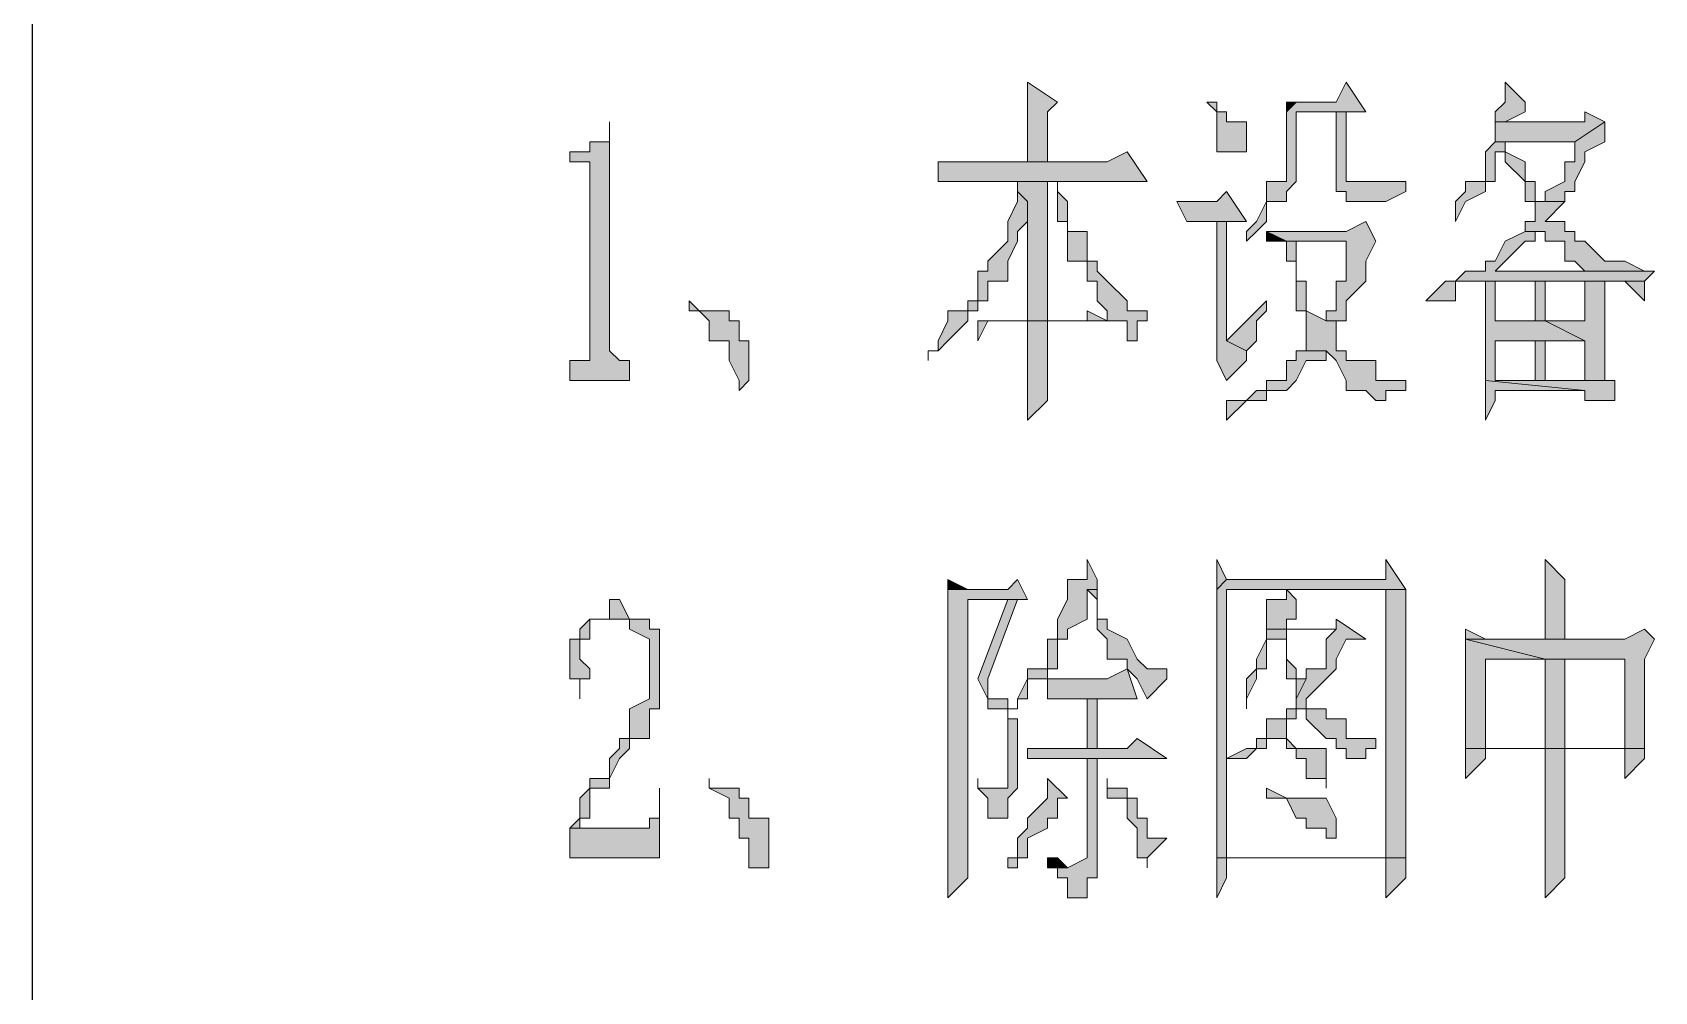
# Model space of a CAD drawing. Header units: millimetres. Extents: x 20 to 821, y 1 to 1134.
# Drawn here: x 557.64 to 586.98, y 605.4 to 622.76 of the extents above; entities that cross this region are included whole.
import ezdxf

# ---------------------------------------------------------------- set-up
doc = ezdxf.new("R2010")
doc.units = ezdxf.units.MM
doc.layers.add('1', color=7, linetype='Continuous')

msp = doc.modelspace()

# ---------------------------------------------------------------- hatches: boundary and pattern name
h = msp.add_hatch(color=0)
h.dxf.hatch_style = 2
h.paths.add_polyline_path([(575.64, 621.861732), (575.64, 620.421732), (576, 620.421732), (576, 621.321732), (576.18, 621.501732)])
h = msp.add_hatch(color=0)
h.dxf.hatch_style = 2
h.paths.add_polyline_path([(581.4, 621.861732), (581.22, 621.501732), (580.5, 621.501732), (580.32, 621.321732), (580.32, 620.061732), (579.96, 620.061732), (579.96, 619.701732), (579.78, 619.341732), (579.6, 619.161732), (579.6, 618.981732), (579.78, 619.161732), (579.96, 619.341732), (579.96, 619.701732), (580.32, 619.701732), (580.32, 619.881732), (580.5, 620.061732), (580.5, 621.321732), (581.22, 621.321732), (581.76, 621.321732)])
h = msp.add_hatch(color=0)
h.dxf.hatch_style = 2
h.paths.add_polyline_path([(584.28, 621.861732), (584.28, 621.501732), (584.1, 621.321732), (584.1, 621.141732), (584.28, 621.141732), (584.64, 621.321732), (584.64, 621.501732)])
h = msp.add_hatch(color=0)
h.dxf.hatch_style = 2
h.paths.add_polyline_path([(578.88, 621.501732), (579.06, 621.321732), (579.06, 620.601732), (579.24, 620.601732), (579.6, 620.601732), (579.6, 620.781732), (579.6, 621.141732), (579.24, 621.141732), (579.24, 621.321732), (579.06, 621.321732), (579.06, 621.501732)])
h = msp.add_hatch(color=0)
h.dxf.hatch_style = 2
h.paths.add_polyline_path([(580.32, 621.501732), (580.32, 621.321732), (580.5, 621.501732)])
h = msp.add_hatch(color=0)
h.dxf.hatch_style = 2
h.paths.add_polyline_path([(568.08, 621.141732), (568.08, 620.781732), (567.72, 620.781732), (567.72, 620.601732), (567.54, 620.601732), (567.36, 620.601732), (567.36, 620.421732), (567.72, 620.421732), (567.72, 620.061732), (567.72, 616.821732), (567.54, 616.821732), (567.36, 616.821732), (567.36, 616.461732), (568.44, 616.461732), (568.44, 616.821732), (568.26, 616.821732), (568.08, 617.001732)])
h = msp.add_hatch(color=0)
h.dxf.hatch_style = 2
h.paths.add_polyline_path([(581.76, 621.321732), (581.22, 621.321732), (581.22, 620.061732), (581.22, 619.881732), (581.4, 619.881732), (581.4, 619.701732), (581.76, 619.701732), (582.12, 619.701732), (582.48, 619.881732), (582.48, 620.061732), (581.76, 620.061732), (581.4, 620.061732), (581.4, 620.421732), (581.4, 621.321732)])
h = msp.add_hatch(color=0)
h.dxf.hatch_style = 2
h.paths.add_polyline_path([(585.72, 621.321732), (585.72, 621.141732), (584.28, 621.141732), (584.1, 621.141732), (584.1, 620.781732), (584.28, 620.781732), (584.28, 620.601732), (584.28, 620.421732), (584.64, 620.061732), (584.64, 619.701732), (584.82, 619.701732), (584.82, 619.341732), (584.64, 619.341732), (584.64, 619.161732), (585, 619.161732), (585, 618.981732), (585.36, 618.981732), (585.36, 618.621732), (585.54, 618.621732), (585.72, 618.441732), (586.08, 618.441732), (585.72, 618.441732), (584.1, 618.441732), (586.98, 618.441732), (586.8, 618.441732), (586.44, 618.621732), (586.08, 618.621732), (585.72, 618.981732), (585.54, 618.981732), (585.54, 619.161732), (585.36, 619.161732), (585.36, 619.341732), (585, 619.341732), (585.36, 619.701732), (584.82, 619.701732), (584.82, 619.881732), (584.82, 620.061732), (584.64, 620.061732), (584.64, 620.421732), (584.28, 620.601732), (584.28, 620.781732), (585.54, 620.781732), (586.08, 621.141732)])
h = msp.add_hatch(color=0)
h.dxf.hatch_style = 2
h.paths.add_polyline_path([(586.08, 621.141732), (585.54, 620.781732), (585.54, 620.421732), (585.36, 620.421732), (585.36, 620.061732), (585, 619.881732), (585, 619.701732), (585.36, 619.701732), (585.36, 619.881732), (585.54, 619.881732), (585.54, 620.061732), (585.72, 620.421732), (585.72, 620.601732), (586.08, 620.781732)])
h = msp.add_hatch(color=0)
h.dxf.hatch_style = 2
h.paths.add_polyline_path([(577.44, 620.601732), (577.08, 620.421732), (574.02, 620.421732), (574.02, 620.061732), (577.8, 620.061732)])
h = msp.add_hatch(color=0)
h.dxf.hatch_style = 2
h.paths.add_polyline_path([(584.1, 620.781732), (583.92, 620.601732), (583.92, 620.061732), (583.56, 620.061732), (583.56, 619.881732), (583.38, 619.701732), (583.38, 619.341732), (583.56, 619.701732), (583.92, 619.881732), (583.92, 620.061732), (584.1, 620.061732), (584.1, 620.601732), (584.28, 620.601732), (584.28, 620.781732)])
h = msp.add_hatch(color=0)
h.dxf.hatch_style = 2
h.paths.add_polyline_path([(576, 620.061732), (575.46, 620.061732), (575.46, 619.881732), (575.64, 619.701732), (575.64, 617.541732), (576, 617.541732)])
h = msp.add_hatch(color=0)
h.dxf.hatch_style = 2
h.paths.add_polyline_path([(576.18, 620.061732), (576.18, 619.341732), (576.36, 619.341732), (576.36, 618.621732), (576.72, 618.621732), (576.72, 618.261732), (576.9, 618.261732), (576.9, 617.901732), (577.08, 617.721732), (577.08, 617.541732), (577.44, 617.541732), (577.44, 617.181732), (577.62, 617.181732), (577.62, 617.541732), (577.8, 617.541732), (577.8, 617.721732), (577.44, 617.721732), (577.44, 617.901732), (577.08, 618.261732), (576.9, 618.441732), (576.9, 618.621732), (576.72, 618.621732), (576.72, 619.161732), (576.36, 619.161732), (576.36, 619.701732), (576.18, 619.881732)])
h = msp.add_hatch(color=0)
h.dxf.hatch_style = 2
h.paths.add_polyline_path([(582.12, 620.061732), (581.76, 620.061732), (582.48, 620.061732)])
h = msp.add_hatch(color=0)
h.dxf.hatch_style = 2
h.paths.add_polyline_path([(575.46, 619.881732), (575.46, 619.701732), (575.28, 619.341732), (575.28, 618.981732), (574.92, 618.621732), (574.92, 618.441732), (574.74, 618.441732), (574.74, 617.901732), (574.56, 617.901732), (574.56, 617.721732), (574.2, 617.721732), (574.2, 617.541732), (574.02, 617.181732), (574.02, 617.001732), (573.84, 617.001732), (573.84, 616.821732), (573.84, 617.001732), (574.02, 617.001732), (574.2, 617.181732), (574.56, 617.541732), (574.56, 617.721732), (574.74, 617.721732), (574.74, 617.901732), (574.92, 617.901732), (574.92, 618.261732), (575.28, 618.261732), (575.28, 618.621732), (575.46, 618.981732), (575.46, 619.161732), (575.64, 619.341732), (575.64, 619.701732)])
h = msp.add_hatch(color=0)
h.dxf.hatch_style = 2
h.paths.add_polyline_path([(579.24, 619.881732), (579.06, 619.701732), (578.34, 619.701732), (578.52, 619.341732), (579.6, 619.341732)])
h = msp.add_hatch(color=0)
h.dxf.hatch_style = 2
h.paths.add_polyline_path([(579.6, 619.341732), (579.06, 619.341732), (579.06, 617.181732), (579.06, 616.821732), (579.24, 616.461732), (579.6, 616.821732), (579.6, 617.001732), (579.24, 617.181732), (579.24, 619.341732)])
h = msp.add_hatch(color=0)
h.dxf.hatch_style = 2
h.paths.add_polyline_path([(581.76, 619.341732), (581.4, 619.161732), (579.96, 619.161732), (580.32, 618.981732), (581.4, 618.981732), (581.4, 618.621732), (581.4, 618.261732), (581.22, 618.261732), (581.22, 617.721732), (581.04, 617.721732), (581.04, 617.541732), (581.22, 617.541732), (581.4, 617.541732), (581.4, 617.721732), (581.4, 617.901732), (581.76, 618.261732), (581.76, 618.441732), (581.76, 618.621732), (581.94, 618.981732)])
h = msp.add_hatch(color=0)
h.dxf.hatch_style = 2
h.paths.add_polyline_path([(579.96, 619.161732), (579.96, 618.981732), (580.32, 618.981732)])
h = msp.add_hatch(color=0)
h.dxf.hatch_style = 2
h.paths.add_polyline_path([(584.64, 619.161732), (584.28, 618.981732), (584.1, 618.621732), (583.92, 618.621732), (583.92, 618.441732), (583.56, 618.441732), (583.38, 618.261732), (583.2, 618.261732), (582.84, 617.901732), (583.38, 617.901732), (583.38, 618.261732), (586.8, 618.261732), (586.98, 618.441732), (584.1, 618.441732), (584.28, 618.621732), (584.64, 618.981732), (584.82, 618.981732), (584.82, 619.161732), (585, 619.161732)])
h = msp.add_hatch(color=0)
h.dxf.hatch_style = 2
h.paths.add_polyline_path([(580.32, 618.981732), (580.32, 618.621732), (580.5, 618.621732), (580.5, 617.721732), (580.68, 617.721732), (580.68, 617.001732), (581.04, 617.001732), (581.22, 616.821732), (581.4, 616.461732), (581.4, 616.281732), (581.76, 616.281732), (581.94, 616.101732), (582.12, 616.101732), (582.12, 616.281732), (582.48, 616.281732), (582.48, 616.461732), (581.94, 616.461732), (581.94, 616.821732), (581.4, 616.821732), (581.4, 617.001732), (581.22, 617.001732), (581.22, 617.181732), (581.22, 617.541732), (581.04, 617.541732), (580.68, 617.721732), (580.68, 618.261732), (580.5, 618.261732), (580.5, 618.981732), (581.4, 618.981732)])
h = msp.add_hatch(color=0)
h.dxf.hatch_style = 2
h.paths.add_polyline_path([(583.92, 618.261732), (583.92, 616.461732), (585.72, 616.281732), (585.72, 616.101732), (586.26, 616.101732), (586.26, 616.461732), (585, 616.461732), (584.1, 616.461732), (584.1, 617.181732), (585.72, 617.181732), (585, 617.541732), (584.1, 617.541732), (584.1, 618.261732), (586.26, 618.261732)])
h = msp.add_hatch(color=0)
h.dxf.hatch_style = 2
h.paths.add_polyline_path([(586.8, 618.261732), (583.92, 618.261732), (586.26, 618.261732), (586.44, 618.261732), (586.8, 617.901732)])
h = msp.add_hatch(color=0)
h.dxf.hatch_style = 2
h.paths.add_polyline_path([(584.82, 618.261732), (584.82, 617.541732), (584.1, 617.541732), (585, 617.541732), (585, 618.261732), (585.72, 618.261732)])
h = msp.add_hatch(color=0)
h.dxf.hatch_style = 2
h.paths.add_polyline_path([(586.26, 618.261732), (584.82, 618.261732), (585.72, 618.261732), (585.72, 617.541732), (585, 617.541732), (585.72, 617.181732), (585.72, 616.461732), (585, 616.461732), (586.26, 616.461732), (586.08, 616.461732), (586.08, 618.261732)])
h = msp.add_hatch(color=0)
h.dxf.hatch_style = 2
h.paths.add_polyline_path([(569.52, 617.901732), (569.52, 617.721732), (569.7, 617.721732), (569.88, 617.541732), (569.88, 617.181732), (570.24, 617.181732), (570.24, 616.821732), (570.42, 616.461732), (570.42, 616.281732), (570.6, 616.461732), (570.6, 617.181732), (570.42, 617.181732), (570.42, 617.541732), (570.24, 617.541732), (570.24, 617.721732), (569.88, 617.721732), (569.7, 617.721732)])
h = msp.add_hatch(color=0)
h.dxf.hatch_style = 2
h.paths.add_polyline_path([(579.96, 617.901732), (579.24, 617.181732), (579.6, 617.001732), (579.78, 617.181732), (579.78, 617.541732), (579.96, 617.721732)])
h = msp.add_hatch(color=0)
h.dxf.hatch_style = 2
h.paths.add_polyline_path([(576.72, 617.721732), (576.72, 617.541732), (576, 617.541732), (574.74, 617.541732), (574.74, 617.181732), (574.92, 617.541732), (577.08, 617.541732)])
h = msp.add_hatch(color=0)
h.dxf.hatch_style = 2
h.paths.add_polyline_path([(576, 617.541732), (575.64, 617.541732), (575.64, 617.181732), (575.64, 615.741732), (576, 616.101732)])
h = msp.add_hatch(color=0)
h.dxf.hatch_style = 2
h.paths.add_polyline_path([(585, 617.181732), (584.82, 617.181732), (584.82, 616.461732), (584.1, 616.461732), (585, 616.461732)])
h = msp.add_hatch(color=0)
h.dxf.hatch_style = 2
h.paths.add_polyline_path([(580.68, 617.001732), (580.5, 617.001732), (580.5, 616.821732), (580.32, 616.821732), (580.32, 616.461732), (579.96, 616.461732), (579.96, 616.281732), (579.78, 616.281732), (579.6, 616.101732), (579.24, 616.101732), (579.24, 615.741732), (579.6, 616.101732), (579.96, 616.101732), (579.96, 616.281732), (580.32, 616.281732), (580.5, 616.461732), (580.68, 616.821732), (581.04, 616.821732), (581.04, 617.001732)])
h = msp.add_hatch(color=0)
h.dxf.hatch_style = 2
h.paths.add_polyline_path([(583.92, 616.461732), (583.92, 615.741732), (584.1, 616.101732), (584.1, 616.281732), (585.72, 616.281732)])
h = msp.add_hatch(color=0)
h.dxf.hatch_style = 2
h.paths.add_polyline_path([(576.72, 613.221732), (576.72, 612.861732), (576.36, 612.861732), (576.36, 612.501732), (576.18, 612.141732), (576.18, 611.781732), (576, 611.781732), (576, 611.241732), (575.64, 611.241732), (575.64, 611.061732), (575.46, 610.701732), (575.46, 610.521732), (575.28, 610.521732), (575.46, 610.521732), (575.46, 610.701732), (575.64, 610.701732), (575.64, 611.061732), (576, 611.061732), (576, 611.241732), (576.18, 611.241732), (576.18, 611.421732), (576.18, 611.781732), (576.36, 611.781732), (576.36, 611.961732), (576.72, 612.141732), (576.72, 612.681732), (576.9, 612.681732), (576.9, 612.861732)])
h = msp.add_hatch(color=0)
h.dxf.hatch_style = 2
h.paths.add_polyline_path([(579.06, 613.221732), (579.06, 612.681732), (579.24, 612.861732)])
h = msp.add_hatch(color=0)
h.dxf.hatch_style = 2
h.paths.add_polyline_path([(582.12, 613.221732), (582.12, 612.861732), (579.24, 612.861732), (579.06, 612.681732), (579.06, 607.821732), (579.24, 607.821732), (579.24, 609.621732), (579.6, 609.621732), (579.24, 609.621732), (579.24, 612.681732), (582.48, 612.681732)])
h = msp.add_hatch(color=0)
h.dxf.hatch_style = 2
h.paths.add_polyline_path([(585, 613.221732), (585, 611.781732), (583.92, 611.781732), (585.36, 611.781732), (585.36, 612.681732), (585.36, 612.861732)])
h = msp.add_hatch(color=0)
h.dxf.hatch_style = 2
h.paths.add_polyline_path([(574.2, 612.861732), (574.2, 612.681732), (574.56, 612.681732)])
h = msp.add_hatch(color=0)
h.dxf.hatch_style = 2
h.paths.add_polyline_path([(575.46, 612.861732), (575.28, 612.681732), (574.2, 612.681732), (574.2, 612.501732), (574.2, 609.261732), (574.2, 607.101732), (574.56, 607.461732), (574.56, 612.501732), (575.28, 612.501732), (575.64, 612.501732)])
h = msp.add_hatch(color=0)
h.dxf.hatch_style = 2
h.paths.add_polyline_path([(576.9, 612.681732), (576.72, 612.681732), (576.9, 612.501732), (576.9, 611.961732), (577.08, 611.781732), (577.08, 611.421732), (577.44, 611.421732), (577.44, 611.241732), (577.62, 611.061732), (577.8, 610.701732), (578.16, 611.061732), (578.16, 611.241732), (577.8, 611.241732), (577.62, 611.421732), (577.44, 611.781732), (577.08, 611.961732), (577.08, 612.141732), (576.9, 612.141732)])
h = msp.add_hatch(color=0)
h.dxf.hatch_style = 2
h.paths.add_polyline_path([(582.48, 612.681732), (582.12, 612.681732), (582.12, 607.821732), (579.06, 607.821732), (579.06, 607.641732), (579.06, 607.101732), (579.24, 607.461732), (579.24, 607.821732), (582.12, 607.821732), (582.48, 607.821732), (582.48, 608.181732)])
h = msp.add_hatch(color=0)
h.dxf.hatch_style = 2
h.paths.add_polyline_path([(580.32, 612.681732), (580.32, 612.501732), (579.96, 612.501732), (579.96, 611.961732), (580.32, 611.961732), (580.32, 612.141732), (580.5, 612.141732), (580.5, 612.501732)])
h = msp.add_hatch(color=0)
h.dxf.hatch_style = 2
h.paths.add_polyline_path([(568.26, 612.501732), (568.08, 612.501732), (568.08, 612.141732), (567.72, 612.141732), (568.26, 612.141732), (568.44, 612.141732), (568.44, 611.961732), (568.8, 611.781732), (568.8, 610.701732), (568.44, 610.521732), (568.44, 610.341732), (568.44, 609.981732), (568.26, 609.981732), (568.26, 609.801732), (568.08, 609.621732), (568.08, 609.261732), (567.72, 609.261732), (567.72, 609.081732), (567.54, 608.901732), (567.54, 608.541732), (567.36, 608.361732), (567.54, 608.361732), (567.54, 608.541732), (567.72, 608.541732), (567.72, 608.901732), (567.72, 609.081732), (568.08, 609.081732), (568.08, 609.261732), (568.26, 609.621732), (568.44, 609.801732), (568.44, 609.981732), (568.8, 609.981732), (568.8, 610.521732), (568.98, 610.521732), (568.98, 611.961732), (568.8, 611.961732), (568.8, 612.141732), (568.44, 612.141732)])
h = msp.add_hatch(color=0)
h.dxf.hatch_style = 2
h.paths.add_polyline_path([(575.64, 612.501732), (575.28, 612.501732), (574.74, 611.061732), (574.92, 610.701732), (574.92, 610.521732), (575.28, 610.521732), (575.28, 609.081732), (574.92, 609.081732), (574.74, 609.081732), (574.92, 608.901732), (574.92, 608.541732), (575.28, 608.541732), (575.28, 608.901732), (575.46, 609.081732), (575.46, 610.341732), (575.28, 610.341732), (575.28, 610.701732), (574.92, 610.701732), (574.92, 611.061732), (575.46, 612.501732)])
h = msp.add_hatch(color=0)
h.dxf.hatch_style = 2
h.paths.add_polyline_path([(567.72, 612.141732), (567.54, 611.961732), (567.54, 611.781732), (567.36, 611.781732), (567.36, 611.061732), (567.54, 611.061732), (567.54, 610.701732), (567.54, 611.061732), (567.72, 611.061732), (567.72, 611.241732), (567.54, 611.421732), (567.54, 611.781732), (567.72, 611.781732), (567.72, 611.961732), (567.72, 612.141732), (568.08, 612.141732), (568.26, 612.141732)])
h = msp.add_hatch(color=0)
h.dxf.hatch_style = 2
h.paths.add_polyline_path([(581.22, 612.141732), (581.22, 611.961732), (580.32, 611.961732), (579.96, 611.961732), (581.22, 611.961732), (581.04, 611.781732), (581.04, 611.241732), (580.68, 611.241732), (580.68, 611.061732), (580.5, 610.701732), (580.5, 610.521732), (580.32, 610.521732), (580.32, 610.341732), (579.96, 610.341732), (579.96, 609.981732), (579.78, 609.981732), (579.78, 609.801732), (579.6, 609.801732), (579.24, 609.621732), (579.6, 609.621732), (579.78, 609.801732), (579.96, 609.801732), (579.96, 609.981732), (580.32, 609.981732), (580.32, 610.341732), (580.5, 610.341732), (580.5, 610.521732), (581.04, 610.521732), (580.68, 610.521732), (580.68, 610.701732), (581.04, 611.061732), (581.22, 611.241732), (581.22, 611.421732), (581.4, 611.781732), (581.76, 611.781732)])
h = msp.add_hatch(color=0)
h.dxf.hatch_style = 2
h.paths.add_polyline_path([(579.96, 611.961732), (579.96, 611.781732), (579.78, 611.421732), (579.78, 611.241732), (579.6, 611.061732), (579.6, 610.521732), (579.6, 610.701732), (579.78, 611.061732), (579.78, 611.241732), (579.96, 611.241732), (579.96, 611.781732), (580.32, 611.781732), (580.32, 611.961732), (581.22, 611.961732)])
h = msp.add_hatch(color=0)
h.dxf.hatch_style = 2
h.paths.add_polyline_path([(580.32, 611.781732), (579.96, 611.781732), (580.32, 611.781732), (580.32, 611.061732), (580.5, 611.061732), (580.5, 610.701732), (580.68, 611.061732), (580.5, 611.061732), (580.5, 611.241732), (580.32, 611.421732)])
h = msp.add_hatch(color=0)
h.dxf.hatch_style = 2
h.paths.add_polyline_path([(583.56, 611.961732), (583.56, 611.781732), (585.36, 611.781732), (583.92, 611.781732)])
h = msp.add_hatch(color=0)
h.dxf.hatch_style = 2
h.paths.add_polyline_path([(586.8, 611.961732), (586.44, 611.781732), (583.56, 611.781732), (585, 611.421732), (586.44, 611.421732), (586.44, 609.801732), (585.36, 609.801732), (586.8, 609.801732), (586.8, 611.421732), (586.98, 611.781732)])
h = msp.add_hatch(color=0)
h.dxf.hatch_style = 2
h.paths.add_polyline_path([(583.56, 611.781732), (583.56, 609.801732), (586.44, 609.801732), (586.44, 609.261732), (586.8, 609.621732), (586.8, 609.801732), (585.36, 609.801732), (583.92, 609.801732), (583.92, 611.421732), (585, 611.421732)])
h = msp.add_hatch(color=0)
h.dxf.hatch_style = 2
h.paths.add_polyline_path([(577.44, 611.241732), (577.08, 611.061732), (576, 611.061732), (576, 610.701732), (577.62, 610.701732)])
h = msp.add_hatch(color=0)
h.dxf.hatch_style = 2
h.paths.add_polyline_path([(585, 611.421732), (585, 609.801732), (583.92, 609.801732), (585.36, 609.801732), (585.36, 611.421732), (586.44, 611.421732)])
h = msp.add_hatch(color=0)
h.dxf.hatch_style = 2
h.paths.add_polyline_path([(576.72, 609.801732), (576.9, 609.801732), (576.9, 610.701732), (576.72, 610.701732)])
h = msp.add_hatch(color=0)
h.dxf.hatch_style = 2
h.paths.add_polyline_path([(581.04, 610.521732), (580.68, 610.521732), (580.68, 610.341732), (581.04, 609.981732), (581.22, 609.981732), (581.22, 609.801732), (581.4, 609.801732), (581.4, 609.621732), (581.76, 609.621732), (581.76, 609.801732), (581.94, 609.801732), (581.94, 609.981732), (581.4, 609.981732), (581.4, 610.341732), (581.22, 610.341732), (581.04, 610.341732)])
h = msp.add_hatch(color=0)
h.dxf.hatch_style = 2
h.paths.add_polyline_path([(577.62, 609.981732), (577.44, 609.801732), (575.64, 609.801732), (575.64, 609.621732), (578.16, 609.621732)])
h = msp.add_hatch(color=0)
h.dxf.hatch_style = 2
h.paths.add_polyline_path([(580.32, 609.981732), (580.32, 609.801732), (580.5, 609.801732), (580.5, 609.621732), (580.68, 609.621732), (580.68, 609.261732), (581.04, 609.261732), (581.04, 609.081732), (581.04, 609.261732), (581.04, 609.801732), (580.68, 609.801732), (580.5, 609.801732)])
h = msp.add_hatch(color=0)
h.dxf.hatch_style = 2
h.paths.add_polyline_path([(583.56, 609.801732), (583.56, 609.261732), (583.92, 609.621732), (583.92, 609.801732), (585, 609.801732), (586.44, 609.801732)])
h = msp.add_hatch(color=0)
h.dxf.hatch_style = 2
h.paths.add_polyline_path([(585.36, 609.801732), (585, 609.801732), (585, 609.621732), (585, 607.101732), (585.36, 607.461732), (585.36, 607.641732), (585.36, 607.821732)])
h = msp.add_hatch(color=0)
h.dxf.hatch_style = 2
h.paths.add_polyline_path([(576.9, 609.621732), (576.72, 609.621732), (576.72, 607.821732), (576.36, 607.641732), (576, 607.641732), (576.18, 607.641732), (576.18, 607.461732), (576.36, 607.461732), (576.36, 607.101732), (576.72, 607.101732), (576.72, 607.461732), (576.9, 607.461732)])
h = msp.add_hatch(color=0)
h.dxf.hatch_style = 2
h.paths.add_polyline_path([(569.88, 609.261732), (569.88, 609.081732), (570.24, 608.901732), (570.24, 608.541732), (570.42, 608.541732), (570.42, 608.181732), (570.6, 608.181732), (570.6, 607.641732), (570.96, 607.641732), (570.96, 608.541732), (570.6, 608.541732), (570.6, 608.901732), (570.42, 608.901732), (570.42, 609.081732), (569.88, 609.081732)])
h = msp.add_hatch(color=0)
h.dxf.hatch_style = 2
h.paths.add_polyline_path([(574.74, 609.261732), (574.74, 609.081732), (574.92, 609.081732), (574.74, 609.081732)])
h = msp.add_hatch(color=0)
h.dxf.hatch_style = 2
h.paths.add_polyline_path([(576, 609.261732), (576, 608.901732), (575.64, 608.541732), (575.64, 608.361732), (575.46, 608.181732), (575.46, 607.821732), (575.28, 607.821732), (575.28, 607.641732), (575.46, 607.641732), (575.46, 607.821732), (575.64, 607.821732), (575.64, 608.181732), (576, 608.361732), (576, 608.541732), (576.18, 608.541732), (576.18, 608.901732), (576.36, 608.901732)])
h = msp.add_hatch(color=0)
h.dxf.hatch_style = 2
h.paths.add_polyline_path([(577.08, 609.261732), (577.08, 608.901732), (577.44, 608.901732), (577.44, 608.541732), (577.62, 608.361732), (577.62, 607.821732), (577.8, 607.821732), (577.8, 607.641732), (577.8, 607.821732), (578.16, 608.181732), (577.8, 608.181732), (577.8, 608.361732), (577.8, 608.541732), (577.62, 608.541732), (577.62, 608.901732), (577.44, 608.901732), (577.44, 609.081732), (577.08, 609.081732)])
h = msp.add_hatch(color=0)
h.dxf.hatch_style = 2
h.paths.add_polyline_path([(568.98, 609.081732), (568.98, 608.541732), (568.8, 608.541732), (568.8, 608.361732), (568.44, 608.361732), (567.36, 608.361732), (567.36, 607.821732), (568.98, 607.821732)])
h = msp.add_hatch(color=0)
h.dxf.hatch_style = 2
h.paths.add_polyline_path([(579.96, 609.081732), (579.96, 608.901732), (580.32, 608.901732), (580.5, 608.541732), (580.68, 608.541732), (580.68, 608.361732), (581.04, 608.361732), (581.04, 608.181732), (581.22, 608.181732), (581.22, 608.361732), (581.22, 608.541732), (581.04, 608.901732), (580.32, 608.901732)])
h = msp.add_hatch(color=0)
h.dxf.hatch_style = 2
h.paths.add_polyline_path([(576, 607.821732), (576, 607.641732), (576.36, 607.641732), (576.18, 607.821732)])
h = msp.add_hatch(color=0)
h.dxf.hatch_style = 2
h.paths.add_polyline_path([(582.48, 607.821732), (582.12, 607.821732), (582.12, 607.101732), (582.48, 607.461732)])

# ---------------------------------------------------------------- linework, layer by layer
at = {"layer": '1', "color": 0, "lineweight": 25}
msp.add_lwpolyline([(557.64, 0.501732), (557.64, 1133.601732)], dxfattribs=at)
at = {"layer": '1', "color": 0, "lineweight": 5}
for points in [[(575.64, 621.861732), (575.64, 620.421732), (576, 620.421732), (576, 621.321732), (576.18, 621.501732), (575.64, 621.861732)], [(581.4, 621.861732), (581.22, 621.501732), (580.5, 621.501732), (580.32, 621.321732), (580.32, 620.061732), (579.96, 620.061732), (579.96, 619.701732), (579.78, 619.341732), (579.6, 619.161732), (579.6, 618.981732), (579.6, 618.981732), (579.78, 619.161732), (579.96, 619.341732), (579.96, 619.701732), (580.32, 619.701732), (580.32, 619.881732), (580.5, 620.061732), (580.5, 621.321732), (581.22, 621.321732), (581.76, 621.321732), (581.4, 621.861732)], [(584.28, 621.861732), (584.28, 621.501732), (584.1, 621.321732), (584.1, 621.141732), (584.28, 621.141732), (584.64, 621.321732), (584.64, 621.501732), (584.28, 621.861732)], [(578.88, 621.501732), (579.06, 621.321732), (579.06, 620.601732), (579.24, 620.601732), (579.6, 620.601732), (579.6, 620.781732), (579.6, 621.141732), (579.24, 621.141732), (579.24, 621.321732), (579.06, 621.321732), (579.06, 621.501732), (578.88, 621.501732)], [(580.32, 621.501732), (580.32, 621.321732), (580.5, 621.501732), (580.32, 621.501732)], [(568.08, 621.141732), (568.08, 620.781732), (567.72, 620.781732), (567.72, 620.601732), (567.54, 620.601732), (567.36, 620.601732), (567.36, 620.421732), (567.72, 620.421732), (567.72, 620.061732), (567.72, 616.821732), (567.54, 616.821732), (567.36, 616.821732), (567.36, 616.461732), (568.44, 616.461732), (568.44, 616.821732), (568.26, 616.821732), (568.08, 617.001732), (568.08, 621.141732)], [(581.76, 621.321732), (581.22, 621.321732), (581.22, 620.061732), (581.22, 619.881732), (581.4, 619.881732), (581.4, 619.701732), (581.76, 619.701732), (582.12, 619.701732), (582.48, 619.881732), (582.48, 620.061732), (581.76, 620.061732), (581.4, 620.061732), (581.4, 620.421732), (581.4, 621.321732), (581.76, 621.321732)], [(585.72, 621.321732), (585.72, 621.141732), (584.28, 621.141732), (584.1, 621.141732), (584.1, 620.781732), (584.28, 620.781732), (584.28, 620.601732), (584.28, 620.421732), (584.64, 620.061732), (584.64, 619.701732), (584.82, 619.701732), (584.82, 619.341732), (584.64, 619.341732), (584.64, 619.161732), (585, 619.161732), (585, 618.981732), (585.36, 618.981732), (585.36, 618.621732), (585.54, 618.621732), (585.72, 618.441732), (586.08, 618.441732), (585.72, 618.441732), (584.1, 618.441732), (586.98, 618.441732), (586.8, 618.441732), (586.44, 618.621732), (586.08, 618.621732), (585.72, 618.981732), (585.54, 618.981732), (585.54, 619.161732), (585.36, 619.161732), (585.36, 619.341732), (585, 619.341732), (585.36, 619.701732), (584.82, 619.701732), (584.82, 619.881732), (584.82, 620.061732), (584.64, 620.061732), (584.64, 620.421732), (584.28, 620.601732), (584.28, 620.781732), (585.54, 620.781732), (586.08, 621.141732), (585.72, 621.321732)], [(586.08, 621.141732), (585.54, 620.781732), (585.54, 620.421732), (585.36, 620.421732), (585.36, 620.061732), (585, 619.881732), (585, 619.701732), (585.36, 619.701732), (585.36, 619.881732), (585.54, 619.881732), (585.54, 620.061732), (585.72, 620.421732), (585.72, 620.601732), (586.08, 620.781732), (586.08, 621.141732)], [(577.44, 620.601732), (577.08, 620.421732), (574.02, 620.421732), (574.02, 620.061732), (577.8, 620.061732), (577.44, 620.601732)], [(584.1, 620.781732), (583.92, 620.601732), (583.92, 620.061732), (583.56, 620.061732), (583.56, 619.881732), (583.38, 619.701732), (583.38, 619.341732), (583.56, 619.701732), (583.92, 619.881732), (583.92, 620.061732), (584.1, 620.061732), (584.1, 620.601732), (584.28, 620.601732), (584.28, 620.781732), (584.1, 620.781732)], [(576, 620.061732), (575.46, 620.061732), (575.46, 619.881732), (575.64, 619.701732), (575.64, 617.541732), (576, 617.541732), (576, 620.061732)], [(576.18, 620.061732), (576.18, 619.341732), (576.36, 619.341732), (576.36, 618.621732), (576.72, 618.621732), (576.72, 618.261732), (576.9, 618.261732), (576.9, 617.901732), (577.08, 617.721732), (577.08, 617.541732), (577.44, 617.541732), (577.44, 617.181732), (577.62, 617.181732), (577.62, 617.541732), (577.8, 617.541732), (577.8, 617.721732), (577.44, 617.721732), (577.44, 617.901732), (577.08, 618.261732), (576.9, 618.441732), (576.9, 618.621732), (576.72, 618.621732), (576.72, 619.161732), (576.36, 619.161732), (576.36, 619.701732), (576.18, 619.881732), (576.18, 620.061732)], [(582.12, 620.061732), (581.76, 620.061732), (582.48, 620.061732), (582.12, 620.061732)], [(575.46, 619.881732), (575.46, 619.701732), (575.28, 619.341732), (575.28, 618.981732), (574.92, 618.621732), (574.92, 618.441732), (574.74, 618.441732), (574.74, 617.901732), (574.56, 617.901732), (574.56, 617.721732), (574.2, 617.721732), (574.2, 617.541732), (574.02, 617.181732), (574.02, 617.001732), (573.84, 617.001732), (573.84, 616.821732), (573.84, 617.001732), (574.02, 617.001732), (574.2, 617.181732), (574.56, 617.541732), (574.56, 617.721732), (574.74, 617.721732), (574.74, 617.901732), (574.92, 617.901732), (574.92, 618.261732), (575.28, 618.261732), (575.28, 618.621732), (575.46, 618.981732), (575.46, 619.161732), (575.64, 619.341732), (575.64, 619.701732), (575.46, 619.881732)], [(579.24, 619.881732), (579.06, 619.701732), (578.34, 619.701732), (578.52, 619.341732), (579.6, 619.341732), (579.24, 619.881732)], [(579.6, 619.341732), (579.06, 619.341732), (579.06, 617.181732), (579.06, 616.821732), (579.24, 616.461732), (579.6, 616.821732), (579.6, 617.001732), (579.24, 617.181732), (579.24, 619.341732), (579.6, 619.341732)], [(581.76, 619.341732), (581.4, 619.161732), (579.96, 619.161732), (580.32, 618.981732), (581.4, 618.981732), (581.4, 618.621732), (581.4, 618.261732), (581.22, 618.261732), (581.22, 617.721732), (581.04, 617.721732), (581.04, 617.541732), (581.22, 617.541732), (581.4, 617.541732), (581.4, 617.721732), (581.4, 617.901732), (581.76, 618.261732), (581.76, 618.441732), (581.76, 618.621732), (581.94, 618.981732), (581.76, 619.341732)], [(579.96, 619.161732), (579.96, 618.981732), (580.32, 618.981732), (579.96, 619.161732)], [(584.64, 619.161732), (584.28, 618.981732), (584.1, 618.621732), (583.92, 618.621732), (583.92, 618.441732), (583.56, 618.441732), (583.38, 618.261732), (583.2, 618.261732), (582.84, 617.901732), (583.38, 617.901732), (583.38, 618.261732), (586.8, 618.261732), (586.98, 618.441732), (584.1, 618.441732), (584.28, 618.621732), (584.64, 618.981732), (584.82, 618.981732), (584.82, 619.161732), (585, 619.161732), (584.64, 619.161732)], [(580.32, 618.981732), (580.32, 618.621732), (580.5, 618.621732), (580.5, 617.721732), (580.68, 617.721732), (580.68, 617.001732), (581.04, 617.001732), (581.22, 616.821732), (581.4, 616.461732), (581.4, 616.281732), (581.76, 616.281732), (581.94, 616.101732), (582.12, 616.101732), (582.12, 616.281732), (582.48, 616.281732), (582.48, 616.461732), (581.94, 616.461732), (581.94, 616.821732), (581.4, 616.821732), (581.4, 617.001732), (581.22, 617.001732), (581.22, 617.181732), (581.22, 617.541732), (581.04, 617.541732), (580.68, 617.721732), (580.68, 618.261732), (580.5, 618.261732), (580.5, 618.981732), (581.4, 618.981732), (580.32, 618.981732)], [(583.92, 618.261732), (583.92, 616.461732), (585.72, 616.281732), (585.72, 616.101732), (586.26, 616.101732), (586.26, 616.461732), (585, 616.461732), (584.1, 616.461732), (584.1, 617.181732), (585.72, 617.181732), (585, 617.541732), (584.1, 617.541732), (584.1, 618.261732), (586.26, 618.261732), (583.92, 618.261732)], [(586.8, 618.261732), (583.92, 618.261732), (586.26, 618.261732), (586.44, 618.261732), (586.8, 617.901732), (586.8, 618.261732)], [(584.82, 618.261732), (584.82, 617.541732), (584.1, 617.541732), (585, 617.541732), (585, 618.261732), (585.72, 618.261732), (584.82, 618.261732)], [(586.26, 618.261732), (584.82, 618.261732), (585.72, 618.261732), (585.72, 617.541732), (585, 617.541732), (585.72, 617.181732), (585.72, 616.461732), (585, 616.461732), (586.26, 616.461732), (586.08, 616.461732), (586.08, 618.261732), (586.26, 618.261732)], [(569.52, 617.901732), (569.52, 617.721732), (569.7, 617.721732), (569.88, 617.541732), (569.88, 617.181732), (570.24, 617.181732), (570.24, 616.821732), (570.42, 616.461732), (570.42, 616.281732), (570.6, 616.461732), (570.6, 617.181732), (570.42, 617.181732), (570.42, 617.181732), (570.42, 617.541732), (570.24, 617.541732), (570.24, 617.721732), (569.88, 617.721732), (569.7, 617.721732), (569.52, 617.901732)], [(579.96, 617.901732), (579.24, 617.181732), (579.6, 617.001732), (579.78, 617.181732), (579.78, 617.541732), (579.96, 617.721732), (579.96, 617.901732)], [(576.72, 617.721732), (576.72, 617.541732), (576, 617.541732), (574.74, 617.541732), (574.74, 617.181732), (574.92, 617.541732), (577.08, 617.541732), (576.72, 617.721732)], [(576, 617.541732), (575.64, 617.541732), (575.64, 617.181732), (575.64, 615.741732), (576, 616.101732), (576, 617.541732)], [(585, 617.181732), (584.82, 617.181732), (584.82, 616.461732), (584.1, 616.461732), (585, 616.461732), (585, 617.181732)], [(580.68, 617.001732), (580.5, 617.001732), (580.5, 616.821732), (580.32, 616.821732), (580.32, 616.461732), (579.96, 616.461732), (579.96, 616.281732), (579.78, 616.281732), (579.6, 616.101732), (579.24, 616.101732), (579.24, 615.741732), (579.6, 616.101732), (579.96, 616.101732), (579.96, 616.281732), (580.32, 616.281732), (580.5, 616.461732), (580.68, 616.821732), (581.04, 616.821732), (581.04, 617.001732), (580.68, 617.001732)], [(583.92, 616.461732), (583.92, 615.741732), (584.1, 616.101732), (584.1, 616.281732), (585.72, 616.281732), (583.92, 616.461732)], [(576.72, 613.221732), (576.72, 612.861732), (576.36, 612.861732), (576.36, 612.501732), (576.18, 612.141732), (576.18, 611.781732), (576, 611.781732), (576, 611.241732), (575.64, 611.241732), (575.64, 611.061732), (575.46, 610.701732), (575.46, 610.521732), (575.28, 610.521732), (575.46, 610.521732), (575.46, 610.701732), (575.64, 610.701732), (575.64, 611.061732), (576, 611.061732), (576, 611.241732), (576.18, 611.241732), (576.18, 611.421732), (576.18, 611.781732), (576.36, 611.781732), (576.36, 611.961732), (576.72, 612.141732), (576.72, 612.681732), (576.9, 612.681732), (576.9, 612.861732), (576.72, 613.221732)], [(579.06, 613.221732), (579.06, 612.681732), (579.24, 612.861732), (579.06, 613.221732)], [(582.12, 613.221732), (582.12, 612.861732), (579.24, 612.861732), (579.06, 612.681732), (579.06, 607.821732), (579.24, 607.821732), (579.24, 609.621732), (579.6, 609.621732), (579.24, 609.621732), (579.24, 612.681732), (582.48, 612.681732), (582.12, 613.221732)], [(585, 613.221732), (585, 611.781732), (583.92, 611.781732), (585.36, 611.781732), (585.36, 612.681732), (585.36, 612.861732), (585, 613.221732)], [(574.2, 612.861732), (574.2, 612.681732), (574.56, 612.681732), (574.2, 612.861732)], [(575.46, 612.861732), (575.28, 612.681732), (574.2, 612.681732), (574.2, 612.501732), (574.2, 609.261732), (574.2, 609.261732), (574.2, 607.101732), (574.56, 607.461732), (574.56, 612.501732), (575.28, 612.501732), (575.64, 612.501732), (575.46, 612.861732)], [(576.9, 612.681732), (576.72, 612.681732), (576.9, 612.501732), (576.9, 611.961732), (577.08, 611.781732), (577.08, 611.421732), (577.44, 611.421732), (577.44, 611.241732), (577.62, 611.061732), (577.8, 610.701732), (578.16, 611.061732), (578.16, 611.061732), (578.16, 611.241732), (577.8, 611.241732), (577.62, 611.421732), (577.44, 611.781732), (577.08, 611.961732), (577.08, 612.141732), (576.9, 612.141732), (576.9, 612.681732)], [(582.48, 612.681732), (582.12, 612.681732), (582.12, 607.821732), (579.06, 607.821732), (579.06, 607.641732), (579.06, 607.101732), (579.24, 607.461732), (579.24, 607.821732), (582.12, 607.821732), (582.48, 607.821732), (582.48, 608.181732), (582.48, 612.681732)], [(580.32, 612.681732), (580.32, 612.501732), (579.96, 612.501732), (579.96, 611.961732), (580.32, 611.961732), (580.32, 612.141732), (580.5, 612.141732), (580.5, 612.501732), (580.32, 612.681732)], [(568.26, 612.501732), (568.08, 612.501732), (568.08, 612.141732), (567.72, 612.141732), (568.26, 612.141732), (568.44, 612.141732), (568.44, 611.961732), (568.8, 611.781732), (568.8, 610.701732), (568.44, 610.521732), (568.44, 610.341732), (568.44, 609.981732), (568.26, 609.981732), (568.26, 609.801732), (568.08, 609.621732), (568.08, 609.261732), (567.72, 609.261732), (567.72, 609.081732), (567.54, 608.901732), (567.54, 608.541732), (567.36, 608.361732), (567.54, 608.361732), (567.54, 608.541732), (567.72, 608.541732), (567.72, 608.901732), (567.72, 609.081732), (568.08, 609.081732), (568.08, 609.261732), (568.26, 609.621732), (568.44, 609.801732), (568.44, 609.981732), (568.8, 609.981732), (568.8, 610.521732), (568.98, 610.521732), (568.98, 611.961732), (568.8, 611.961732), (568.8, 612.141732), (568.44, 612.141732), (568.26, 612.501732)], [(575.64, 612.501732), (575.28, 612.501732), (574.74, 611.061732), (574.92, 610.701732), (574.92, 610.521732), (575.28, 610.521732), (575.28, 609.081732), (574.92, 609.081732), (574.74, 609.081732), (574.92, 608.901732), (574.92, 608.541732), (575.28, 608.541732), (575.28, 608.901732), (575.46, 609.081732), (575.46, 610.341732), (575.28, 610.341732), (575.28, 610.701732), (574.92, 610.701732), (574.92, 611.061732), (575.46, 612.501732), (575.64, 612.501732)], [(567.72, 612.141732), (567.54, 611.961732), (567.54, 611.781732), (567.36, 611.781732), (567.36, 611.061732), (567.54, 611.061732), (567.54, 610.701732), (567.54, 611.061732), (567.72, 611.061732), (567.72, 611.241732), (567.54, 611.421732), (567.54, 611.781732), (567.72, 611.781732), (567.72, 611.961732), (567.72, 612.141732), (568.08, 612.141732), (568.26, 612.141732), (567.72, 612.141732)], [(581.22, 612.141732), (581.22, 611.961732), (580.32, 611.961732), (579.96, 611.961732), (581.22, 611.961732), (581.04, 611.781732), (581.04, 611.241732), (580.68, 611.241732), (580.68, 611.061732), (580.5, 610.701732), (580.5, 610.521732), (580.32, 610.521732), (580.32, 610.341732), (579.96, 610.341732), (579.96, 609.981732), (579.78, 609.981732), (579.78, 609.801732), (579.6, 609.801732), (579.24, 609.621732), (579.6, 609.621732), (579.78, 609.801732), (579.96, 609.801732), (579.96, 609.981732), (580.32, 609.981732), (580.32, 610.341732), (580.5, 610.341732), (580.5, 610.521732), (581.04, 610.521732), (580.68, 610.521732), (580.68, 610.701732), (581.04, 611.061732), (581.22, 611.241732), (581.22, 611.421732), (581.4, 611.781732), (581.76, 611.781732), (581.22, 612.141732)], [(579.96, 611.961732), (579.96, 611.781732), (579.78, 611.421732), (579.78, 611.241732), (579.6, 611.061732), (579.6, 610.521732), (579.6, 610.701732), (579.78, 611.061732), (579.78, 611.241732), (579.96, 611.241732), (579.96, 611.781732), (580.32, 611.781732), (580.32, 611.961732), (580.32, 611.961732), (581.22, 611.961732), (579.96, 611.961732)], [(580.32, 611.781732), (579.96, 611.781732), (580.32, 611.781732), (580.32, 611.061732), (580.5, 611.061732), (580.5, 610.701732), (580.68, 611.061732), (580.5, 611.061732), (580.5, 611.241732), (580.32, 611.421732), (580.32, 611.781732)], [(583.56, 611.961732), (583.56, 611.781732), (585.36, 611.781732), (583.92, 611.781732), (583.56, 611.961732)], [(586.8, 611.961732), (586.44, 611.781732), (583.56, 611.781732), (585, 611.421732), (586.44, 611.421732), (586.44, 609.801732), (585.36, 609.801732), (586.8, 609.801732), (586.8, 611.421732), (586.98, 611.781732), (586.8, 611.961732)], [(583.56, 611.781732), (583.56, 609.801732), (586.44, 609.801732), (586.44, 609.261732), (586.8, 609.621732), (586.8, 609.801732), (585.36, 609.801732), (583.92, 609.801732), (583.92, 611.421732), (585, 611.421732), (583.56, 611.781732)], [(577.44, 611.241732), (577.08, 611.061732), (576, 611.061732), (576, 610.701732), (577.62, 610.701732), (577.44, 611.241732)], [(585, 611.421732), (585, 609.801732), (583.92, 609.801732), (585.36, 609.801732), (585.36, 611.421732), (586.44, 611.421732), (585, 611.421732)], [(576.72, 609.801732), (576.9, 609.801732), (576.9, 610.701732), (576.72, 610.701732), (576.72, 609.801732)], [(581.04, 610.521732), (580.68, 610.521732), (580.68, 610.341732), (581.04, 609.981732), (581.22, 609.981732), (581.22, 609.801732), (581.4, 609.801732), (581.4, 609.621732), (581.76, 609.621732), (581.76, 609.801732), (581.94, 609.801732), (581.94, 609.981732), (581.4, 609.981732), (581.4, 609.981732), (581.4, 610.341732), (581.22, 610.341732), (581.04, 610.341732), (581.04, 610.521732)], [(577.62, 609.981732), (577.44, 609.801732), (575.64, 609.801732), (575.64, 609.621732), (578.16, 609.621732), (577.62, 609.981732)], [(580.32, 609.981732), (580.32, 609.801732), (580.5, 609.801732), (580.5, 609.621732), (580.68, 609.621732), (580.68, 609.261732), (581.04, 609.261732), (581.04, 609.081732), (581.04, 609.261732), (581.04, 609.801732), (580.68, 609.801732), (580.5, 609.801732), (580.32, 609.981732)], [(583.56, 609.801732), (583.56, 609.261732), (583.92, 609.621732), (583.92, 609.801732), (585, 609.801732), (586.44, 609.801732), (583.56, 609.801732)], [(585.36, 609.801732), (585, 609.801732), (585, 609.621732), (585, 607.101732), (585.36, 607.461732), (585.36, 607.641732), (585.36, 607.821732), (585.36, 609.801732)], [(576.9, 609.621732), (576.72, 609.621732), (576.72, 607.821732), (576.36, 607.641732), (576, 607.641732), (576.18, 607.641732), (576.18, 607.461732), (576.36, 607.461732), (576.36, 607.101732), (576.72, 607.101732), (576.72, 607.461732), (576.9, 607.461732), (576.9, 609.621732)], [(569.88, 609.261732), (569.88, 609.081732), (570.24, 608.901732), (570.24, 608.541732), (570.42, 608.541732), (570.42, 608.181732), (570.6, 608.181732), (570.6, 607.641732), (570.96, 607.641732), (570.96, 608.541732), (570.96, 608.541732), (570.6, 608.541732), (570.6, 608.901732), (570.42, 608.901732), (570.42, 609.081732), (569.88, 609.081732), (569.88, 609.261732)], [(574.74, 609.261732), (574.74, 609.081732), (574.92, 609.081732), (574.74, 609.081732), (574.74, 609.261732)], [(576, 609.261732), (576, 608.901732), (575.64, 608.541732), (575.64, 608.361732), (575.46, 608.181732), (575.46, 607.821732), (575.28, 607.821732), (575.28, 607.641732), (575.46, 607.641732), (575.46, 607.821732), (575.64, 607.821732), (575.64, 608.181732), (576, 608.361732), (576, 608.361732), (576, 608.541732), (576.18, 608.541732), (576.18, 608.901732), (576.36, 608.901732), (576, 609.261732)], [(577.08, 609.261732), (577.08, 608.901732), (577.44, 608.901732), (577.44, 608.541732), (577.62, 608.361732), (577.62, 607.821732), (577.8, 607.821732), (577.8, 607.641732), (577.8, 607.821732), (578.16, 608.181732), (577.8, 608.181732), (577.8, 608.361732), (577.8, 608.541732), (577.8, 608.541732), (577.62, 608.541732), (577.62, 608.901732), (577.44, 608.901732), (577.44, 609.081732), (577.08, 609.081732), (577.08, 609.261732)], [(568.98, 609.081732), (568.98, 608.541732), (568.8, 608.541732), (568.8, 608.361732), (568.44, 608.361732), (567.36, 608.361732), (567.36, 607.821732), (568.98, 607.821732), (568.98, 609.081732)], [(579.96, 609.081732), (579.96, 608.901732), (580.32, 608.901732), (580.5, 608.541732), (580.68, 608.541732), (580.68, 608.361732), (581.04, 608.361732), (581.04, 608.181732), (581.22, 608.181732), (581.22, 608.361732), (581.22, 608.541732), (581.04, 608.901732), (581.04, 608.901732), (580.32, 608.901732), (579.96, 609.081732)], [(576, 607.821732), (576, 607.641732), (576.36, 607.641732), (576.18, 607.821732), (576, 607.821732)], [(582.48, 607.821732), (582.12, 607.821732), (582.12, 607.101732), (582.48, 607.461732), (582.48, 607.821732)]]:
    msp.add_lwpolyline(points, dxfattribs=at)

doc.saveas('drawing.dxf')
